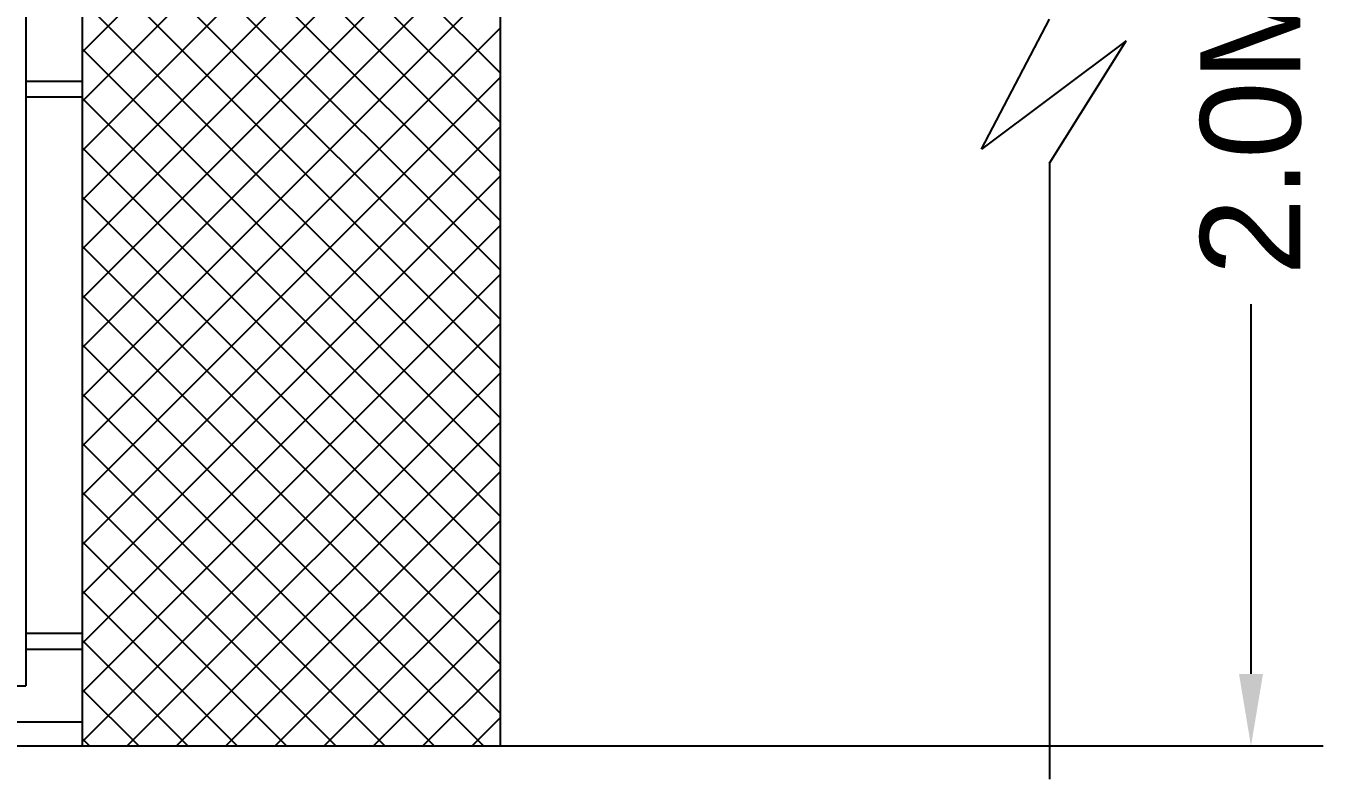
# Model space of a CAD drawing. Header units: metres. Extents: x 6 to 169, y 61 to 125.
# Drawn here: x 32.219 to 34.77, y 66.306 to 67.787 of the extents above; entities that cross this region are included whole.
import ezdxf

# ---------------------------------------------------------------- set-up
doc = ezdxf.new("R2010")
doc.units = ezdxf.units.M
doc.header["$MEASUREMENT"] = 0
doc.header["$PDMODE"] = 3
doc.layers.get('0').update_dxf_attribs({"lineweight": 5})
doc.layers.get('DEFPOINTS').update_dxf_attribs({"lineweight": 5})
doc.styles.get("Standard").update_dxf_attribs({"font": 'arial.ttf'})
doc.dimstyles.get("Standard").update_dxf_attribs({"dimtxt": 0.18, "dimasz": 0.18, "dimexe": 0.18, "dimexo": 0.0625, "dimgap": 0.09, "dimtad": 0, "dimtih": 1, "dimtoh": 1, "dimdec": 4, "dimzin": 0, "dimdsep": 46, "dimtxsty": 'Standard', "dimcen": 0.09, "dimadec": 0, "dimazin": 0, "dimtfac": 1, "dimtdec": 4, "dimtofl": 0, "dimtmove": 0, "dimatfit": 3, "dimfxl": 0, "dimtolj": 1, "dimtzin": 0, "dimarcsym": 0})

# ---------------------------------------------------------------- blocks, each defined once
blk = doc.blocks.new('*D23')
at = {"color": 0, "lineweight": -2}
for p, q in [((5311.5576, 1865.0008), (5313.1517, 1865.0008)), ((5312.9717, 1864.8208), (5312.9717, 1863.8977)), ((5312.9717, 1862.0547), (5312.9717, 1862.9779)), ((5311.9617, 1861.8747), (5313.1517, 1861.8747))]:
    blk.add_line(p, q, dxfattribs=at)
at = {"color": 0}
for points in [[(5312.9417, 1864.8208), (5313.0017, 1864.8208), (5312.9717, 1865.0008)], [(5312.9417, 1862.0547), (5313.0017, 1862.0547), (5312.9717, 1861.8747)]]:
    blk.add_solid(points, dxfattribs=at)
at = {"layer": 'DEFPOINTS', "color": 0}
for p in [(5311.4951, 1865.0008), (5312.9717, 1865.0008), (5311.8992, 1861.8747)]:
    blk.add_point(p, dxfattribs=at)
at = {"color": 0, "insert": (5312.9717, 1863.4378), "char_height": 0.25, "attachment_point": 5, "rotation": 90}
blk.add_mtext('\\A1;2.0M', dxfattribs=at)
blk = doc.blocks.new('155')
at = {"color": 0, "lineweight": 25, "ltscale": 72}
for p, q in [((5310.0515, 1865.39502), (5310.0515, 1861.87473)), ((5311.09564, 1865.39502), (5311.09564, 1861.87473)), ((5309.91119, 1864.8452), (5309.91119, 1862.02528)), ((5310.0515, 1863.60762), (5311.09564, 1864.65176)), ((5311.09564, 1863.55604), (5310.0515, 1864.60018)), ((5310.0515, 1863.48457), (5311.09564, 1864.52871)), ((5311.09564, 1863.43299), (5310.0515, 1864.47713)), ((5310.0515, 1863.36152), (5311.09564, 1864.40565)), ((5311.09564, 1863.30994), (5310.0515, 1864.35408)), ((5310.0515, 1863.23846), (5311.09564, 1864.2826)), ((5311.09564, 1863.18689), (5310.0515, 1864.23102)), ((5310.0515, 1863.11541), (5311.09564, 1864.15955)), ((5311.09564, 1863.06383), (5310.0515, 1864.10797)), ((5310.0515, 1862.99236), (5311.09564, 1864.0365)), ((5311.09564, 1862.94078), (5310.0515, 1863.98492)), ((5310.0515, 1862.8693), (5311.09564, 1863.91344)), ((5311.09564, 1862.81773), (5310.0515, 1863.86187)), ((5310.0515, 1862.74625), (5311.09564, 1863.79039)), ((5311.09564, 1862.69467), (5310.0515, 1863.73881)), ((5312.29822, 1863.36525), (5312.46851, 1863.69029)), ((5310.0515, 1862.6232), (5311.09564, 1863.66734)), ((5312.65969, 1863.63612), (5312.29822, 1863.36525)), ((5312.46851, 1863.33052), (5312.65969, 1863.63612)), ((5311.09564, 1862.57162), (5310.0515, 1863.61576)), ((5310.0515, 1863.53446), (5309.91119, 1863.53446)), ((5310.0515, 1862.50014), (5311.09564, 1863.54428)), ((5310.0515, 1863.49506), (5309.91119, 1863.49506)), ((5311.09564, 1862.44857), (5310.0515, 1863.49271)), ((5310.0515, 1862.37709), (5311.09564, 1863.42123)), ((5311.09564, 1862.32551), (5310.0515, 1863.36965)), ((5312.46851, 1863.33052), (5312.46851, 1861.7921)), ((5310.0515, 1862.25404), (5311.09564, 1863.29818)), ((5311.09564, 1862.20246), (5310.0515, 1863.2466)), ((5310.0515, 1862.13099), (5311.09564, 1863.17512)), ((5311.09564, 1862.07941), (5310.0515, 1863.12355)), ((5310.0515, 1862.00793), (5311.09564, 1863.05207)), ((5311.09564, 1861.95636), (5310.0515, 1863.00049)), ((5310.0515, 1861.88488), (5311.09564, 1862.92902)), ((5311.05421, 1861.87473), (5310.0515, 1862.87744)), ((5310.16441, 1861.87473), (5311.09564, 1862.80597)), ((5310.93115, 1861.87473), (5310.0515, 1862.75439)), ((5310.28746, 1861.87473), (5311.09564, 1862.68291)), ((5310.8081, 1861.87473), (5310.0515, 1862.63134)), ((5310.41051, 1861.87473), (5311.09564, 1862.55986)), ((5310.68505, 1861.87473), (5310.0515, 1862.50828)), ((5310.53357, 1861.87473), (5311.09564, 1862.43681)), ((5310.562, 1861.87473), (5310.0515, 1862.38523)), ((5310.65662, 1861.87473), (5311.09564, 1862.31375)), ((5310.43894, 1861.87473), (5310.0515, 1862.26218)), ((5310.77967, 1861.87473), (5311.09564, 1862.1907)), ((5310.0515, 1862.15525), (5309.91119, 1862.15525)), ((5310.31589, 1861.87473), (5310.0515, 1862.13912)), ((5310.0515, 1862.11585), (5309.91119, 1862.11585)), ((5310.90273, 1861.87473), (5311.09564, 1862.06765)), ((5302.73117, 1862.02528), (5309.91119, 1862.02528)), ((5310.19284, 1861.87473), (5310.0515, 1862.01607)), ((5302.59085, 1861.93527), (5310.0515, 1861.93527)), ((5311.02578, 1861.87473), (5311.09564, 1861.9446)), ((5300.17384, 1861.87473), (5312.46851, 1861.87473)), ((5310.06978, 1861.87473), (5310.0515, 1861.89302))]:
    blk.add_line(p, q, dxfattribs=at)
at = {"color": 0}
dim = blk.add_linear_dim(base=(5312.9717, 1865.00082), p1=(5311.89919, 1861.87473), p2=(5311.49514, 1865.00082), angle=90, text='2.0M', dimstyle='Standard', override={"dimtxt": 0.25}, dxfattribs=at)
dim.commit()
dim.dimension.update_dxf_attribs({"geometry": '*D23', "text_midpoint": (5312.9717, 1863.43778), "text_rotation": 90})

msp = doc.modelspace()

# ---------------------------------------------------------------- block references
at = {"lineweight": -3, "xscale": 0.7874999999999996, "yscale": 0.7874999999999996, "zscale": 0.7874999999999996}
msp.add_blockref('155', (-4149.33653, -1399.85549), dxfattribs=at)

doc.saveas('drawing.dxf')
